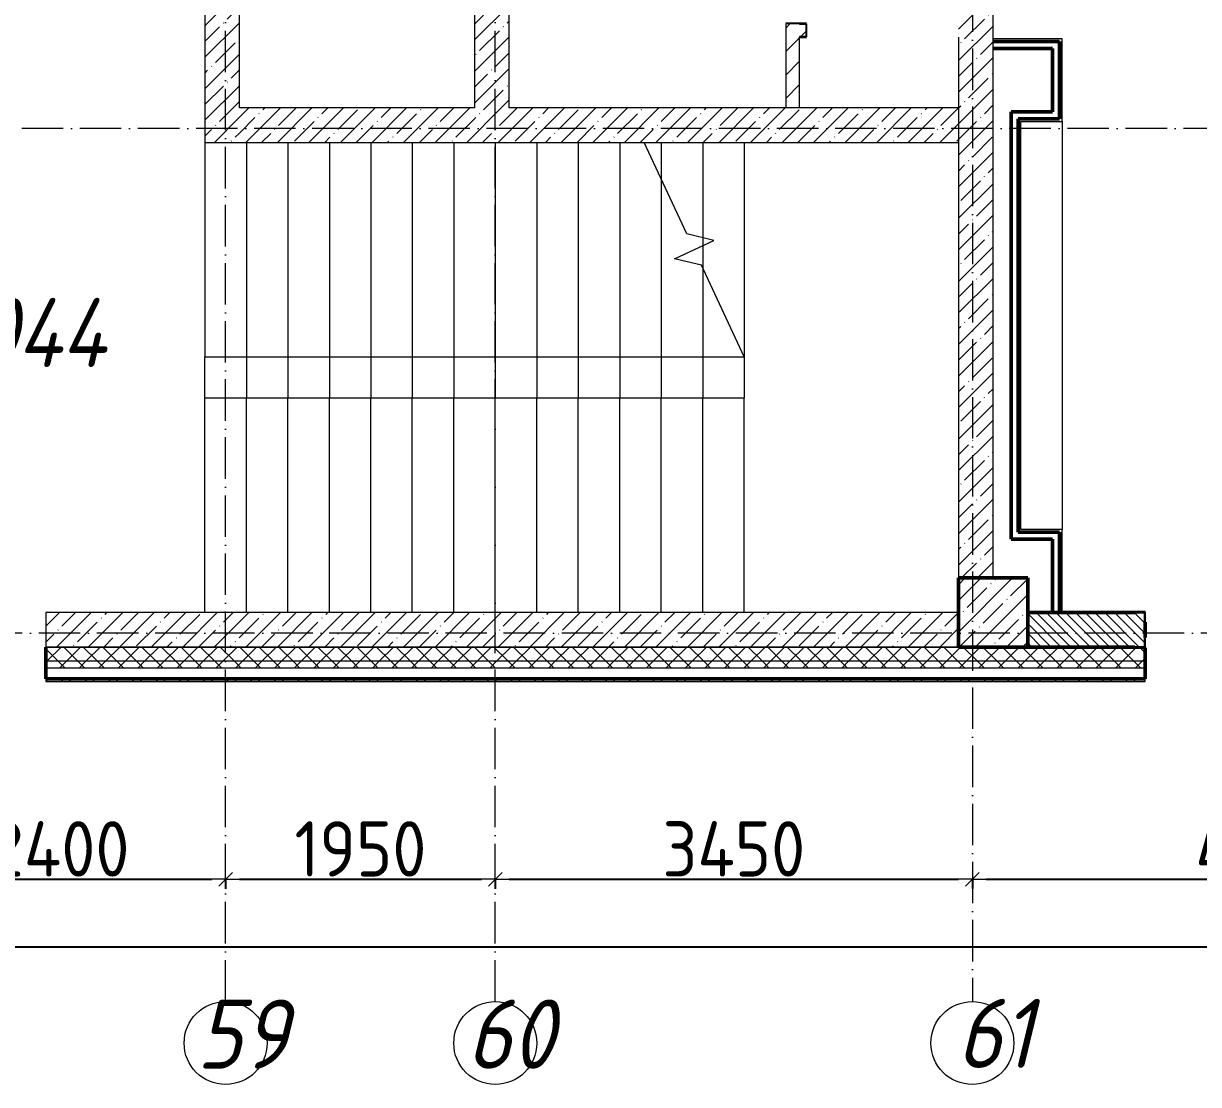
# Model space of a CAD drawing. Header units: millimetres. Extents: x -401725 to 250493, y 305116 to 802890.
# Drawn here: x 66647 to 75144, y 453933 to 461607 of the extents above; entities that cross this region are included whole.
import ezdxf

# ---------------------------------------------------------------- set-up
doc = ezdxf.new("R2010")
doc.units = ezdxf.units.MM
doc.linetypes.add('50_200_ШТРИХ_1Т_ш5_п1_п1_', pattern=[700, 500, -100, 0, -100])
for name, color, linetype, lineweight in [('A-____-____-DIMS', 7, 'Continuous', 9), ('A-FLOR-____-OTLN', 7, 'Continuous', 9), ('A-GENM-____-MCUT', 7, 'Continuous', 25), ('A-GENM-____-OTLN-1', 7, 'Continuous', 25), ('A-WALL-____-MCUT-1', 7, 'Continuous', 9), ('A-WALL-____-MCUT-2', 7, 'Continuous', 50), ('A-WALL-____-MCUT-3', 7, 'Continuous', 9), ('A-WALL-____-PATT-1', 7, 'Continuous', 9), ('A-WALL-FNSH-MCUT-1', 7, 'Continuous', 9), ('I-WALL-____-OTLN', 7, 'Continuous', 9), ('S-COLS-____-MCUT', 7, 'Continuous', 50), ('S-COLS-____-OTLN', 7, 'Continuous', 9), ('S-GRID-____-IDEN', 7, 'Continuous', 9), ('S-GRID-____-OTLN-1', 7, '50_200_ШТРИХ_1Т_ш5_п1_п1_', 9), ('S-STRS-____-MBND', 7, 'Continuous', 9), ('S-STRS-____-OTLN-1', 7, 'Continuous', 9), ('Марки помещений', 7, 'Continuous', 9)]:
    doc.layers.add(name, color=color, linetype=linetype, lineweight=lineweight)
doc.styles.add('ISOCPEUR_I', font='isocpeui.ttf', dxfattribs={"width": 0.9, "height": 2.5})
doc.styles.add('ISOCPEUR_I_3', font='isocpeui.ttf', dxfattribs={"width": 0.85, "height": 2.2})
doc.styles.add('СПДС', font='isocpeur.ttf', dxfattribs={"width": 0.9})
doc.dimstyles.new('Размера А3', dxfattribs={"dimtxt": 200, "dimasz": 100, "dimexe": 70, "dimexo": 100, "dimgap": 20, "dimtad": 1, "dimdec": 0, "dimrnd": 10, "dimzin": 0, "dimdsep": 46, "dimtxsty": 'СПДС', "dimblk": 'ARROWHEAD_6', "dimcen": 1, "dimclrd": 256, "dimclre": 256, "dimclrt": 256, "dimazin": 0, "dimtfac": 1, "dimtdec": 0, "dimtmove": 2, "dimatfit": 3, "dimfxl": 1, "dimtolj": 1, "dimtzin": 0, "dimarcsym": 0})
pattern_1 = [(45, (-15591.66, 459015.94), (-114.04925, 114.04925), []), (45, (-15477.61, 459015.94), (-114.04925, 114.04925), [201.612, -40.322, 3.353, -36.97])]
pattern_2 = [(45, (-15591.66, 459015.94), (-70.71068, 70.71068), []), (135, (-15591.66, 459015.94), (-70.71068, -70.71068), [])]
pattern_3 = [(45, (-15591.66, 459015.94), (-84.85281, 84.85281), [])]

# ---------------------------------------------------------------- blocks, each defined once
blk = doc.blocks.new('BSC_Колонна _Прямоугольная - 500х500-V136-АР1_План отверстий 2 этажа в осях 1-64_А-ГГ')
at = {"layer": 'S-COLS-____-OTLN'}
h = blk.add_hatch(dxfattribs=at)
h.set_pattern_fill('FP_166', color=256, style=0, pattern_type=2)
h.set_pattern_definition([(45, (-89250, 1668.96), (-114.04925, 114.04925), []), (45, (-89135.95, 1668.96), (-114.04925, 114.04925), [201.613, -40.323, 3.353, -36.97])])
h.paths.add_polyline_path([(-250, -250), (250, -250), (250, 250), (-250, 250)], flags=0)
at = {"layer": 'S-COLS-____-MCUT'}
for p, q in [((250, 250), (-250, 250)), ((-250, 250), (-250, -250)), ((250, -250), (250, 250)), ((-250, -250), (250, -250))]:
    blk.add_line(p, q, dxfattribs=at)
blk = doc.blocks.new('Фахверк_СКБ_Уголок - 250_2700-27497298-АР1_План отверстий 2 этажа в осях 1-64_А-ГГ')
at = {"layer": 'A-GENM-____-MCUT'}
for p, q in [((200, 181), (125, 181)), ((125, 181), (125, 106)), ((131, 106), (131, 175)), ((131, 175), (200, 175)), ((200, 175), (200, 181)), ((125, 106), (131, 106)), ((131, -6), (125, -6)), ((125, -6), (125, -81)), ((125, -81), (200, -81)), ((131, -75), (131, -6)), ((200, -75), (131, -75)), ((200, -81), (200, -75))]:
    blk.add_line(p, q, dxfattribs=at)
blk = doc.blocks.new('154_Фахверк_СКБ_Швеллер - Тип_100_3960_зеркало-V199-АР1_План отверстий 2 этажа в осях 1-64_А-ГГ')
at = {"layer": 'A-GENM-____-MCUT'}
for p, q in [((175, 50), (125, 50)), ((128, 47), (175, 47)), ((128, -47), (128, 47)), ((175, 47), (175, 50)), ((125, -50), (175, -50)), ((175, -47), (128, -47)), ((175, -50), (175, -47))]:
    blk.add_line(p, q, dxfattribs=at)
blk = doc.blocks.new('Ось сетки - Круг_Ø6_00__ISO-2_5_0_9K_-25732049-АР1_План отверстий 2 этажа в осях 1-64_А-ГГ')
at = {"layer": 'S-GRID-____-IDEN'}
blk.add_circle((0, 0), 3, dxfattribs=at)
blk = doc.blocks.new('ARROWHEAD_6')
at = {"color": 0, "linetype": 'Continuous'}
for p, q in [((0, 0), (-1, 0)), ((-0.5, -0.5), (0.5, 0.5))]:
    blk.add_line(p, q, dxfattribs=at)
blk = doc.blocks.new('*D4653')
at = {"layer": 'A-____-____-DIMS', "lineweight": -2, "transparency": 16777216}
for p, q in [((65708.3, 455423.5), (65708.3, 455347.4)), ((65808.3, 455417.4), (68008.3, 455417.4)), ((68108.3, 455423.5), (68108.3, 455347.4))]:
    blk.add_line(p, q, dxfattribs=at)
at = {"layer": 'Defpoints', "color": 0, "lineweight": 30, "transparency": 16777216}
for p in [(65708.3, 455523.5), (68108.3, 455523.5), (68108.3, 455417.4)]:
    blk.add_point(p, dxfattribs=at)
at = {"layer": 'A-____-____-DIMS', "lineweight": -2, "transparency": 16777216, "xscale": 100, "yscale": 100, "zscale": 100, "rotation": 180}
blk.add_blockref('ARROWHEAD_6', (65708.3, 455417.4), dxfattribs=at)
at = {"layer": 'A-____-____-DIMS', "lineweight": -2, "transparency": 16777216, "xscale": 100, "yscale": 100, "zscale": 100}
blk.add_blockref('ARROWHEAD_6', (68108.3, 455417.4), dxfattribs=at)
at = {"layer": 'A-____-____-DIMS', "transparency": 16777216, "insert": (66908.3, 455637.4), "char_height": 400, "attachment_point": 5, "style": 'СПДС'}
blk.add_mtext('\\A1;2400', dxfattribs=at)
blk = doc.blocks.new('*D4654')
at = {"layer": 'A-____-____-DIMS', "lineweight": -2, "transparency": 16777216}
for p, q in [((68108.3, 455423.5), (68108.3, 455347.4)), ((68208.3, 455417.4), (69958.3, 455417.4)), ((70058.3, 455423.5), (70058.3, 455347.4))]:
    blk.add_line(p, q, dxfattribs=at)
at = {"layer": 'Defpoints', "color": 0, "lineweight": 30, "transparency": 16777216}
for p in [(68108.3, 455523.5), (70058.3, 455523.5), (70058.3, 455417.4)]:
    blk.add_point(p, dxfattribs=at)
at = {"layer": 'A-____-____-DIMS', "lineweight": -2, "transparency": 16777216, "xscale": 100, "yscale": 100, "zscale": 100, "rotation": 180}
blk.add_blockref('ARROWHEAD_6', (68108.3, 455417.4), dxfattribs=at)
at = {"layer": 'A-____-____-DIMS', "lineweight": -2, "transparency": 16777216, "xscale": 100, "yscale": 100, "zscale": 100}
blk.add_blockref('ARROWHEAD_6', (70058.3, 455417.4), dxfattribs=at)
at = {"layer": 'A-____-____-DIMS', "transparency": 16777216, "insert": (69083.3, 455637.4), "char_height": 400, "attachment_point": 5, "style": 'СПДС'}
blk.add_mtext('\\A1;1950', dxfattribs=at)
blk = doc.blocks.new('*D4655')
at = {"layer": 'A-____-____-DIMS', "lineweight": -2, "transparency": 16777216}
for p, q in [((70058.3, 455423.5), (70058.3, 455347.4)), ((70158.3, 455417.4), (73408.3, 455417.4)), ((73508.3, 455423.5), (73508.3, 455347.4))]:
    blk.add_line(p, q, dxfattribs=at)
at = {"layer": 'Defpoints', "color": 0, "lineweight": 30, "transparency": 16777216}
for p in [(70058.3, 455523.5), (73508.3, 455523.5), (73508.3, 455417.4)]:
    blk.add_point(p, dxfattribs=at)
at = {"layer": 'A-____-____-DIMS', "lineweight": -2, "transparency": 16777216, "xscale": 100, "yscale": 100, "zscale": 100, "rotation": 180}
blk.add_blockref('ARROWHEAD_6', (70058.3, 455417.4), dxfattribs=at)
at = {"layer": 'A-____-____-DIMS', "lineweight": -2, "transparency": 16777216, "xscale": 100, "yscale": 100, "zscale": 100}
blk.add_blockref('ARROWHEAD_6', (73508.3, 455417.4), dxfattribs=at)
at = {"layer": 'A-____-____-DIMS', "transparency": 16777216, "insert": (71783.3, 455637.4), "char_height": 400, "attachment_point": 5, "style": 'СПДС'}
blk.add_mtext('\\A1;3450', dxfattribs=at)
blk = doc.blocks.new('*D4656')
at = {"layer": 'A-____-____-DIMS', "lineweight": -2, "transparency": 16777216}
for p, q in [((73508.3, 455423.5), (73508.3, 455347.4)), ((73608.3, 455417.4), (77658.3, 455417.4)), ((77758.3, 455423.5), (77758.3, 455347.4))]:
    blk.add_line(p, q, dxfattribs=at)
at = {"layer": 'Defpoints', "color": 0, "lineweight": 30, "transparency": 16777216}
for p in [(73508.3, 455523.5), (77758.3, 455523.5), (77758.3, 455417.4)]:
    blk.add_point(p, dxfattribs=at)
at = {"layer": 'A-____-____-DIMS', "lineweight": -2, "transparency": 16777216, "xscale": 100, "yscale": 100, "zscale": 100, "rotation": 180}
blk.add_blockref('ARROWHEAD_6', (73508.3, 455417.4), dxfattribs=at)
at = {"layer": 'A-____-____-DIMS', "lineweight": -2, "transparency": 16777216, "xscale": 100, "yscale": 100, "zscale": 100}
blk.add_blockref('ARROWHEAD_6', (77758.3, 455417.4), dxfattribs=at)
at = {"layer": 'A-____-____-DIMS', "transparency": 16777216, "insert": (75633.3, 455637.4), "char_height": 400, "attachment_point": 5, "style": 'СПДС'}
blk.add_mtext('\\A1;4250', dxfattribs=at)
blk = doc.blocks.new('*D4658')
at = {"layer": 'A-____-____-DIMS', "lineweight": -2, "transparency": 16777216}
for p, q in [((-17941.7, 454935.3), (-17941.7, 454859.2)), ((-17841.7, 454929.2), (85458.3, 454929.2)), ((85558.3, 454935.3), (85558.3, 454859.2))]:
    blk.add_line(p, q, dxfattribs=at)
at = {"layer": 'Defpoints', "color": 0, "lineweight": 30, "transparency": 16777216}
for p in [(-17941.7, 455035.3), (85558.3, 455035.3), (85558.3, 454929.2)]:
    blk.add_point(p, dxfattribs=at)
at = {"layer": 'A-____-____-DIMS', "lineweight": -2, "transparency": 16777216, "xscale": 100, "yscale": 100, "zscale": 100, "rotation": 180}
blk.add_blockref('ARROWHEAD_6', (-17941.7, 454929.2), dxfattribs=at)
at = {"layer": 'A-____-____-DIMS', "lineweight": -2, "transparency": 16777216, "xscale": 100, "yscale": 100, "zscale": 100}
blk.add_blockref('ARROWHEAD_6', (85558.3, 454929.2), dxfattribs=at)
at = {"layer": 'A-____-____-DIMS', "transparency": 16777216, "insert": (33808.3, 455149.2), "char_height": 400, "attachment_point": 5, "style": 'СПДС'}
blk.add_mtext('\\A1;103500', dxfattribs=at)
blk = doc.blocks.new('2этаж')
at = {"layer": 'S-GRID-____-OTLN-1', "color": 251, "ltscale": 0.6, "true_color": 0x636466}
for p, q in [((73508.3, 508896.9), (73508.3, 454533.3)), ((68108.3, 454533.3), (68108.3, 465551)), ((70058.3, 454533.3), (70058.3, 465551)), ((88359, 460847), (-20260.4, 460847)), ((88482.7, 457197), (-20260.4, 457197))]:
    blk.add_line(p, q, dxfattribs=at)
at = {"layer": 'S-GRID-____-IDEN', "char_height": 500, "attachment_point": 1, "style": 'ISOCPEUR_I'}
for s, insert, width in [('59', (67898.8, 454547.9), 404.05), ('60', (69848.8, 454547.9), 404.05), ('61', (73393.2, 454553.1), 346.329)]:
    blk.add_mtext(s, dxfattribs=dict(at, insert=insert, width=width))
at = {"layer": 'A-____-____-DIMS'}
for base, p1, p2, picture, middle in [((68108.3, 455417.4), (65708.3, 455523.5), (68108.3, 455523.5), '*D4653', (66908.3, 455637.4)), ((70058.3, 455417.4), (68108.3, 455523.5), (70058.3, 455523.5), '*D4654', (69083.3, 455637.4)), ((73508.3, 455417.4), (70058.3, 455523.5), (73508.3, 455523.5), '*D4655', (71783.3, 455637.4)), ((77758.3, 455417.4), (73508.3, 455523.5), (77758.3, 455523.5), '*D4656', (75633.3, 455637.4)), ((85558.3, 454929.2), (-17941.7, 455035.3), (85558.3, 455035.3), '*D4658', (33808.3, 455149.2))]:
    dim = blk.add_linear_dim(base=base, p1=p1, p2=p2, dimstyle='Размера А3', override={"dimtxt": 400}, dxfattribs=at)
    dim.commit()
    dim.dimension.update_dxf_attribs({"geometry": picture, "text_midpoint": middle})

msp = doc.modelspace()

# ---------------------------------------------------------------- hatches: boundary and pattern name
at = {"layer": 'A-WALL-____-PATT-1'}
h = msp.add_hatch(dxfattribs=at)
h.set_pattern_fill('FP_25', color=256, style=0, pattern_type=2)
h.set_pattern_definition(pattern_1)
h.paths.add_polyline_path([(68208.3366, 460746.983), (68208.3366, 465096.983), (67958.3366, 465096.983), (67958.3366, 460746.983)], flags=0)
h = msp.add_hatch(dxfattribs=at)
h.set_pattern_fill('FP_25', color=256, style=0, pattern_type=2)
h.set_pattern_definition(pattern_1)
h.paths.add_polyline_path([(73408.3366, 460871.983), (73658.3366, 460871.983), (73658.3366, 465096.983), (73408.3366, 465096.983), (73408.3366, 461471.8375)], flags=0)
h = msp.add_hatch(dxfattribs=at)
h.set_pattern_fill('FP_25', color=256, style=0, pattern_type=2)
h.set_pattern_definition(pattern_1)
h.paths.add_polyline_path([(70158.3366, 460996.983), (70158.3366, 462046.983), (69908.3366, 462046.983), (69908.3366, 460996.983)], flags=0)
h.paths.add_polyline_path([(69908.3366, 463396.983), (70158.3366, 463396.983), (70158.3366, 463696.983), (69908.3366, 463696.983)], flags=0)
h = msp.add_hatch(dxfattribs=at)
h.set_pattern_fill('FP_4', color=256, style=0, pattern_type=2)
h.set_pattern_definition(pattern_3)
h.paths.add_polyline_path([(72158.3366, 460996.983), (72258.3366, 460996.983), (72258.3366, 461606.983), (72158.3366, 461606.983), (72158.3366, 461506.983)], flags=0)
h = msp.add_hatch(dxfattribs=at)
h.set_pattern_fill('FP_4', color=256, style=0, pattern_type=2)
h.set_pattern_definition(pattern_3)
h.paths.add_polyline_path([(72258.3366, 461509.983), (72305.3366, 461509.983), (72305.3366, 461603.983), (72258.3366, 461603.983), (72258.3366, 461556.983)], flags=0)
h = msp.add_hatch(dxfattribs=at)
h.set_pattern_fill('FP_25', color=256, style=0, pattern_type=2)
h.set_pattern_definition(pattern_1)
h.paths.add_polyline_path([(73408.3366, 460746.983), (73408.3366, 460996.983), (68208.3366, 460996.983), (68208.3366, 460746.983), (72767.8614, 460746.983)], flags=0)
h = msp.add_hatch(dxfattribs=at)
h.set_pattern_fill('FP_25', color=256, style=0, pattern_type=2)
h.set_pattern_definition(pattern_1)
h.paths.add_polyline_path([(73658.3366, 457596.983), (73658.3366, 460871.983), (73408.3366, 460871.983), (73408.3366, 457596.983), (73651.5936, 457596.983)], flags=0)
h = msp.add_hatch(dxfattribs=at)
h.set_pattern_fill('FP_25', color=256, style=0, pattern_type=2)
h.set_pattern_definition(pattern_1)
h.paths.add_polyline_path([(73408.3366, 457096.983), (73408.3366, 457346.983), (66808.3366, 457346.983), (66808.3366, 457096.983), (72767.8614, 457096.983)], flags=0)
h = msp.add_hatch(dxfattribs=at)
h.set_pattern_fill('FP_6', color=256, style=0, pattern_type=2)
h.set_pattern_definition([(135, (-15591.663, 459015.94), (-35.35534, -35.35534), [])])
h.paths.add_polyline_path([(76633.3366, 457096.983), (77658.3366, 457096.983), (77658.3366, 457346.983), (76564.3366, 457346.983), (76564.3366, 457277.983), (76558.3366, 457277.983), (76558.3366, 457165.983), (76564.3366, 457165.983), (76564.3366, 457096.983)], flags=0)
h.paths.add_polyline_path([(74752.3366, 457096.983), (74752.3366, 457165.983), (74758.3366, 457165.983), (74758.3366, 457277.983), (74752.3366, 457277.983), (74752.3366, 457346.983), (73908.3366, 457346.983), (73908.3366, 457096.983), (74683.3366, 457096.983)], flags=0)
h = msp.add_hatch(dxfattribs=at)
h.set_pattern_fill('FP_1', color=256, style=0, pattern_type=2)
h.set_pattern_definition(pattern_2)
h.paths.add_polyline_path([(85658.3366, 456996.983), (85658.3366, 457096.983), (76633.3366, 457096.983), (76633.3366, 457090.983), (76558.3366, 457090.983), (76558.3366, 456996.983), (85158.3366, 456996.983)], flags=0)
h.paths.add_polyline_path([(74758.3366, 456996.983), (74758.3366, 457090.983), (74683.3366, 457090.983), (74683.3366, 457096.983), (66808.3366, 457096.983), (66808.3366, 456996.983), (74535.3257, 456996.983)], flags=0)
h.paths.add_polyline_path([(65308.3366, 456996.983), (65808.3366, 456996.983), (65808.3366, 457096.983), (64683.3366, 457096.983), (64683.3366, 457090.983), (64608.3366, 457090.983), (64608.3366, 456996.983), (64683.3366, 456996.983)], flags=0)
h.paths.add_polyline_path([(55408.3366, 456996.983), (56808.3366, 456996.983), (56808.3366, 457096.983), (55483.3366, 457096.983), (55483.3366, 457090.983), (55408.3366, 457090.983)], flags=0)
h.paths.add_polyline_path([(53258.3366, 456996.983), (53608.3366, 456996.983), (53608.3366, 457090.983), (53533.3366, 457090.983), (53533.3366, 457096.983), (52483.3366, 457096.983), (52483.3366, 457090.983), (52408.3366, 457090.983), (52408.3366, 456996.983), (52758.3366, 456996.983)], flags=0)
h.paths.add_polyline_path([(50608.0335, 456996.983), (50608.0335, 457090.983), (50533.3366, 457090.983), (50533.3366, 457096.983), (49483.3366, 457096.983), (49483.3366, 457090.983), (49408.3366, 457090.983), (49408.3366, 456996.983), (49790.8257, 456996.983)], flags=0)
h.paths.add_polyline_path([(47608.3366, 456996.983), (47608.3366, 457090.983), (47533.3366, 457090.983), (47533.3366, 457096.983), (46483.3366, 457096.983), (46483.3366, 457090.983), (46408.3366, 457090.983), (46408.3366, 456996.983), (47139.6293, 456996.983)], flags=0)
h.paths.add_polyline_path([(43758.3366, 456996.983), (44608.3366, 456996.983), (44608.3366, 457090.983), (44533.3366, 457090.983), (44533.3366, 457096.983), (43483.3366, 457096.983), (43483.3366, 457090.983), (43408.3366, 457090.983), (43408.3262, 456996.983), (43604.7007, 456996.983)], flags=0)
h.paths.add_polyline_path([(38302.3078, 456996.983), (38608.3262, 456996.983), (38608.3262, 457090.983), (38533.3366, 457090.983), (38533.3366, 457096.983), (37483.3366, 457096.983), (37483.3366, 457090.983), (37408.3366, 457090.983), (37408.3314, 456996.983), (38258.3366, 456996.983)], flags=0)
h.paths.add_polyline_path([(34408.3366, 456996.983), (35608.3314, 456996.983), (35608.3314, 457090.983), (35533.3366, 457090.983), (35533.3366, 457096.983), (34483.3366, 457096.983), (34483.3366, 457090.983), (34408.3366, 457090.983)], flags=0)
h.paths.add_polyline_path([(32116.1828, 456996.983), (32608.3366, 456996.983), (32608.3366, 457090.983), (32533.3366, 457090.983), (32533.3366, 457096.983), (31483.3366, 457096.983), (31483.3366, 457090.983), (31408.3366, 457090.983), (31408.3366, 456996.983), (31483.3366, 456996.983)], flags=0)
h.paths.add_polyline_path([(29464.9864, 456996.983), (29608.3366, 456996.983), (29608.3366, 457090.983), (29533.3366, 457090.983), (29533.3366, 457096.983), (28483.3366, 457096.983), (28483.3366, 457090.983), (28408.3366, 457090.983), (28408.3366, 456996.983), (29258.3366, 456996.983)], flags=0)
h.paths.add_polyline_path([(26608.3366, 456996.983), (26608.3366, 457090.983), (26533.3366, 457090.983), (26533.3366, 457096.983), (25483.3366, 457096.983), (25483.3366, 457090.983), (25408.3366, 457090.983), (25408.3366, 456996.983), (26533.3366, 456996.983)], flags=0)
h.paths.add_polyline_path([(23608.3366, 456996.983), (23608.3366, 457090.983), (23533.3366, 457091.6258), (23533.3366, 457096.983), (22208.3366, 457096.983), (22208.3366, 456996.983), (23602.3366, 456996.983)], flags=0)
h.paths.add_polyline_path([(19208.3366, 456996.983), (20408.3366, 456996.983), (20408.3366, 457090.983), (20333.3366, 457090.983), (20333.3366, 457096.983), (19208.3366, 457096.983)], flags=0)
h.paths.add_polyline_path([(17402.3366, 456996.983), (17408.3366, 456996.983), (17408.3366, 457090.983), (17333.3366, 457090.983), (17333.3366, 457096.983), (16283.3366, 457096.983), (16283.3366, 457090.983), (16208.3366, 457090.983), (16209.0042, 456996.983), (17333.3366, 456996.983)], flags=0)
h.paths.add_polyline_path([(14333.3366, 456996.983), (14408.3366, 456996.983), (14408.3366, 457090.983), (14333.3366, 457090.983), (14333.3366, 457096.983), (13208.3366, 457096.983), (13208.3366, 456996.983), (13708.3366, 456996.983)], flags=0)
h.paths.add_polyline_path([(10708.3366, 456996.983), (11408.3366, 456996.983), (11408.3366, 457090.983), (11333.3366, 457090.983), (11333.3366, 457096.983), (10208.3366, 457096.983), (10208.3366, 456996.983)], flags=0)
h.paths.add_polyline_path([(8408.3366, 456996.983), (8408.3366, 457090.983), (8333.3366, 457090.983), (8333.3366, 457096.983), (7283.3366, 457096.983), (7283.3366, 457090.983), (7208.3366, 457090.983), (7208.3366, 456996.983), (7371.6828, 456996.983)], flags=0)
h.paths.add_polyline_path([(5333.3366, 456996.983), (5408.3366, 456996.983), (5408.3366, 457090.983), (5333.3366, 457090.983), (5333.3366, 457096.983), (4208.3366, 457096.983), (4208.3366, 456996.983), (4720.4864, 456996.983)], flags=0)
h.paths.add_polyline_path([(1208.3366, 456996.983), (2408.3366, 456996.983), (2408.3366, 457090.983), (2333.3366, 457090.983), (2333.3366, 457096.983), (1208.3366, 457096.983)], flags=0)
h.paths.add_polyline_path([(-591.6634, 456996.983), (-591.6634, 457090.983), (-666.6634, 457090.983), (-666.6634, 457096.983), (-1716.6634, 457096.983), (-1716.6634, 457090.983), (-1791.6634, 457090.983), (-1791.6634, 456996.983), (-691.6634, 456996.983)], flags=0)
h.paths.add_polyline_path([(-2791.6634, 456996.983), (-2791.6634, 457090.983), (-2866.6634, 457090.983), (-2866.6634, 457096.983), (-8116.6634, 457096.983), (-8116.6634, 457090.983), (-8191.6634, 457090.983), (-8191.6634, 456996.983), (-3233.1029, 456996.983)], flags=0)
h.paths.add_polyline_path([(-10291.6634, 456996.983), (-9191.6634, 456996.983), (-9191.6634, 457090.983), (-9266.6634, 457090.983), (-9266.6634, 457096.983), (-18041.6634, 457096.983), (-18041.6634, 456996.983), (-10302.9601, 456996.983)], flags=0)
h = msp.add_hatch(dxfattribs=at)
h.set_pattern_fill('FP_1', color=256, style=0, pattern_type=2)
h.set_pattern_definition(pattern_2)
h.paths.add_polyline_path([(85658.3366, 456946.983), (85758.3366, 456946.983), (85758.3366, 456996.983), (76558.3366, 456996.983), (76558.3366, 456946.983), (85140.1114, 456946.983)], flags=0)
h.paths.add_polyline_path([(73651.5936, 456946.983), (74758.3366, 456946.983), (74758.3366, 456996.983), (66808.3366, 456996.983), (66808.3366, 456946.983), (72767.8614, 456946.983)], flags=0)
h.paths.add_polyline_path([(64608.3366, 456946.983), (65808.3366, 456946.983), (65808.3366, 456996.983), (64608.3366, 456996.983)], flags=0)
h.paths.add_polyline_path([(56808.3366, 456946.983), (56808.3366, 456996.983), (55408.3366, 456996.983), (55408.3366, 456946.983), (55976.9507, 456946.983)], flags=0)
h.paths.add_polyline_path([(53608.3366, 456946.983), (53608.3366, 456996.983), (52408.3366, 456996.983), (52408.3366, 456946.983), (53325.7543, 456946.983)], flags=0)
h.paths.add_polyline_path([(49790.8257, 456946.983), (50608.0335, 456946.983), (50608.0335, 456996.983), (49408.3366, 456996.983), (49408.3366, 456946.983)], flags=0)
h.paths.add_polyline_path([(47608.3366, 456946.983), (47608.3366, 456996.983), (46408.3366, 456996.983), (46408.3366, 456946.983), (47139.6293, 456946.983)], flags=0)
h.paths.add_polyline_path([(44488.4328, 456946.983), (44608.3366, 456946.983), (44608.3366, 456996.983), (43408.3262, 456996.983), (43408.3262, 456946.983), (43604.7007, 456946.983)], flags=0)
h.paths.add_polyline_path([(38608.3262, 456946.983), (38608.3262, 456996.983), (37408.3314, 456996.983), (37408.3314, 456946.983), (38302.3078, 456946.983)], flags=0)
h.paths.add_polyline_path([(35608.3314, 456946.983), (35608.3314, 456996.983), (34408.3366, 456996.983), (34408.3366, 456946.983), (34767.3792, 456946.983)], flags=0)
h.paths.add_polyline_path([(31408.3366, 456946.983), (32608.3366, 456946.983), (32608.3366, 456996.983), (31408.3366, 456996.983)], flags=0)
h.paths.add_polyline_path([(29464.9864, 456946.983), (29608.3366, 456946.983), (29608.3366, 456996.983), (28408.3366, 456996.983), (28408.3366, 456946.983), (28581.2542, 456946.983)], flags=0)
h.paths.add_polyline_path([(26608.3366, 456946.983), (26608.3366, 456996.983), (25408.3366, 456996.983), (25408.3366, 456946.983), (25930.0578, 456946.983)], flags=0)
h.paths.add_polyline_path([(23278.8614, 456946.983), (23608.3366, 456946.983), (23608.3366, 456996.983), (22208.3366, 456996.983), (22208.3366, 456946.983), (22395.1292, 456946.983)], flags=0)
h.paths.add_polyline_path([(20408.3366, 456946.983), (20408.3366, 456996.983), (19208.3366, 456996.983), (19208.3366, 456946.983), (19743.9328, 456946.983)], flags=0)
h.paths.add_polyline_path([(17408.3366, 456946.983), (17408.3366, 456996.983), (16208.3366, 456996.983), (16209.0042, 456946.983)], flags=0)
h.paths.add_polyline_path([(14408.3366, 456946.983), (14408.3366, 456996.983), (13208.3366, 456996.983), (13208.3366, 456946.983)], flags=0)
h.paths.add_polyline_path([(10208.3366, 456946.983), (11408.3366, 456946.983), (11408.3366, 456996.983), (10208.3366, 456996.983)], flags=0)
h.paths.add_polyline_path([(8408.3366, 456946.983), (8408.3366, 456996.983), (7208.3366, 456996.983), (7208.3366, 456946.983), (7371.6828, 456946.983)], flags=0)
h.paths.add_polyline_path([(5408.3366, 456946.983), (5408.3366, 456996.983), (4208.3366, 456996.983), (4208.3366, 456946.983), (4720.4864, 456946.983)], flags=0)
h.paths.add_polyline_path([(2408.3366, 456946.983), (2408.3366, 456996.983), (1208.3366, 456996.983), (1208.3366, 456946.983), (2069.2899, 456946.983)], flags=0)
h.paths.add_polyline_path([(-591.6634, 456946.983), (-591.6634, 456996.983), (-1791.6634, 456996.983), (-1791.6634, 456946.983), (-1465.6387, 456946.983)], flags=0)
h.paths.add_polyline_path([(-2791.6634, 456946.983), (-2791.6634, 456996.983), (-8191.6634, 456996.983), (-8191.6634, 456946.983), (-3233.1029, 456946.983)], flags=0)
h.paths.add_polyline_path([(-9191.6634, 456946.983), (-9191.6634, 456996.983), (-18141.6634, 456996.983), (-18141.6634, 456946.983), (-10302.9601, 456946.983)], flags=0)
h = msp.add_hatch(dxfattribs=at)
h.set_pattern_fill('FP_3', color=256, style=0, pattern_type=2)
h.set_pattern_definition([(45, (-15591.66, 459015.94), (-85.53659, 85.53659), []), (45, (-15534.64, 459015.94), (-85.53659, 85.53659), [])])
h.paths.add_polyline_path([(85888.3366, 456846.983), (85888.3366, 456866.983), (76558.3366, 456866.983), (76558.3366, 456846.983), (85140.1114, 456846.983)], flags=0)
h.paths.add_polyline_path([(74758.3366, 456846.983), (74758.3366, 456866.983), (66808.3366, 456866.983), (66808.3366, 456846.983), (74535.3257, 456846.983)], flags=0)
h.paths.add_polyline_path([(64608.3366, 456846.983), (65808.3366, 456846.983), (65808.3366, 456866.983), (64608.3366, 456866.983)], flags=0)
h.paths.add_polyline_path([(56808.3366, 456846.983), (56808.3366, 456866.983), (56293.3366, 456866.983), (56293.3366, 456846.983)], flags=0)

# ---------------------------------------------------------------- linework, layer by layer
msp.add_line((72258.3366, 461606.983), (72158.3366, 461606.983))
at = {"layer": 'A-FLOR-____-OTLN'}
msp.add_line((67958.3366, 457346.983), (67958.3366, 459196.983), dxfattribs=at)
at = {"layer": 'A-WALL-____-MCUT-1'}
for p, q in [((73658.3366, 457596.983), (73658.3366, 465096.983)), ((68208.3366, 460996.983), (68208.3366, 464996.983)), ((67958.3366, 464846.983), (67958.3366, 460746.983)), ((69908.3366, 462046.983), (69908.3366, 460996.983)), ((70158.3366, 460996.983), (70158.3366, 462046.983)), ((73408.3366, 461506.983), (73408.3366, 457596.983)), ((69908.3366, 460996.983), (68208.3366, 460996.983)), ((73408.3366, 460996.983), (70158.3366, 460996.983)), ((67958.3366, 460746.983), (73408.3366, 460746.983)), ((73408.3366, 457346.983), (66808.3366, 457346.983)), ((66808.3366, 457346.983), (66808.3366, 457096.983)), ((73408.3366, 457096.983), (66808.3366, 457096.983)), ((66808.3366, 457096.983), (73408.3366, 457096.983))]:
    msp.add_line(p, q, dxfattribs=at)
at = {"layer": 'A-WALL-____-MCUT-2'}
for p, q in [((74138.3366, 461476.983), (73658.3366, 461476.983)), ((74138.3366, 460916.983), (74138.3366, 461476.983)), ((73658.3366, 461426.983), (74088.3366, 461426.983)), ((74088.3366, 461426.983), (74088.3366, 460966.983)), ((74088.3366, 460966.983), (73788.3366, 460966.983)), ((73788.3366, 460966.983), (73788.3366, 457876.983)), ((74138.3366, 460916.983), (73838.3366, 460916.983)), ((73838.3366, 457926.983), (73838.3366, 460916.983)), ((74138.3366, 457926.983), (73838.3366, 457926.983)), ((74138.3366, 457346.983), (74138.3366, 457926.983)), ((73788.3366, 457876.983), (74088.3366, 457876.983)), ((74088.3366, 457876.983), (74088.3366, 457346.983)), ((74683.3366, 457346.983), (73908.3366, 457346.983)), ((74088.3366, 457346.983), (74138.3366, 457346.983)), ((74758.3366, 457165.983), (74758.3366, 457277.983)), ((66808.3366, 457096.983), (66808.3366, 456866.983)), ((73908.3366, 457096.983), (74683.3366, 457096.983)), ((74758.3366, 456866.983), (74758.3366, 457090.983)), ((66808.3366, 456866.983), (74758.3366, 456866.983))]:
    msp.add_line(p, q, dxfattribs=at)
at = {"layer": 'A-WALL-____-MCUT-3'}
for p, q in [((66808.3366, 456996.983), (74758.3366, 456996.983)), ((66808.3366, 456946.983), (74758.3366, 456946.983))]:
    msp.add_line(p, q, dxfattribs=at)
at = {"layer": 'A-WALL-FNSH-MCUT-1'}
for p, q in [((72158.3366, 461606.983), (72158.3366, 460996.983)), ((72258.3366, 460996.983), (72258.3366, 461506.983)), ((74158.3366, 461496.983), (73658.3366, 461496.983)), ((74158.3366, 460896.983), (74158.3366, 461496.983)), ((73858.3366, 460896.983), (74158.3366, 460896.983)), ((73858.3366, 457946.983), (73858.3366, 460896.983)), ((74158.3366, 457946.983), (73858.3366, 457946.983)), ((74158.3366, 457346.983), (74158.3366, 457946.983)), ((74138.3366, 457346.983), (74158.3366, 457346.983)), ((74758.3366, 456866.983), (66808.3366, 456866.983)), ((66808.3366, 456866.983), (66808.3366, 456846.983)), ((66808.3366, 456846.983), (74758.3366, 456846.983)), ((74758.3366, 456846.983), (74758.3366, 456866.983))]:
    msp.add_line(p, q, dxfattribs=at)
at = {"layer": 'I-WALL-____-OTLN'}
for p, q in [((74157.8366, 460896.983), (74157.8366, 457946.983)), ((74158.3366, 460896.983), (74158.3366, 457946.983))]:
    msp.add_line(p, q, dxfattribs=at)
at = {"layer": 'S-STRS-____-MBND'}
for p, q in [((71444.1209, 460085.2714), (71135.5598, 460746.983)), ((71355.3376, 459905.9489), (71638.5588, 460038.0171)), ((71638.5588, 460038.0171), (71444.1209, 460085.2714)), ((71549.7755, 459858.6945), (71355.3376, 459905.9489)), ((71858.3366, 459196.983), (71549.7755, 459858.6945))]:
    msp.add_line(p, q, dxfattribs=at)
at = {"layer": 'S-STRS-____-OTLN-1'}
for p, q in [((67958.3366, 460746.983), (67958.3366, 459196.983)), ((67958.3366, 460746.983), (67958.3366, 459196.983)), ((68258.3366, 460746.983), (68258.3366, 459196.983)), ((68258.3366, 460746.983), (68258.3366, 459196.983)), ((68558.3366, 460746.983), (68558.3366, 459196.983)), ((68558.3366, 460746.983), (68558.3366, 459196.983)), ((68858.3366, 460746.983), (68858.3366, 459196.983)), ((68858.3366, 460746.983), (68858.3366, 459196.983)), ((69158.3366, 460746.983), (69158.3366, 459196.983)), ((69158.3366, 460746.983), (69158.3366, 459196.983)), ((69458.3366, 460746.983), (69458.3366, 459196.983)), ((69458.3366, 460746.983), (69458.3366, 459196.983)), ((69758.3366, 460746.983), (69758.3366, 459196.983)), ((69758.3366, 460746.983), (69758.3366, 459196.983)), ((70058.3366, 460746.983), (70058.3366, 459196.983)), ((70058.3366, 460746.983), (70058.3366, 459196.983)), ((70358.3366, 460746.983), (70358.3366, 459196.983)), ((70358.3366, 460746.983), (70358.3366, 459196.983)), ((70658.3366, 460746.983), (70658.3366, 459196.983)), ((70658.3366, 460746.983), (70658.3366, 459196.983)), ((70958.3366, 460746.983), (70958.3366, 459196.983)), ((70958.3366, 460746.983), (70958.3366, 459196.983)), ((71258.3366, 460746.983), (71258.3366, 460483.6871)), ((71258.3366, 460746.983), (71258.3366, 460483.6871)), ((71558.3366, 460746.983), (71558.3366, 460057.5135)), ((71558.3366, 460746.983), (71558.3366, 460057.5135)), ((71858.3366, 460746.983), (71858.3366, 458896.983)), ((71858.3366, 460746.983), (71858.3366, 458896.983)), ((71258.3366, 460483.6871), (71258.3366, 459196.983)), ((71258.3366, 460483.6871), (71258.3366, 459196.983)), ((71558.3366, 460057.5135), (71558.3366, 460000.6089)), ((71558.3366, 460057.5135), (71558.3366, 460000.6089)), ((71558.3366, 460000.6089), (71558.3366, 459840.335)), ((71558.3366, 460000.6089), (71558.3366, 459840.335)), ((71558.3366, 459840.335), (71558.3366, 459196.983)), ((71558.3366, 459840.335), (71558.3366, 459196.983)), ((67958.3366, 459196.983), (68258.3366, 459196.983)), ((68258.3366, 459196.983), (68258.3366, 458896.983)), ((68258.3366, 459196.983), (68258.3366, 458896.983)), ((68258.3366, 459196.983), (68558.3366, 459196.983)), ((68558.3366, 459196.983), (68558.3366, 458896.983)), ((68558.3366, 459196.983), (68558.3366, 458896.983)), ((68558.3366, 459196.983), (68858.3366, 459196.983)), ((68858.3366, 459196.983), (68858.3366, 458896.983)), ((68858.3366, 459196.983), (68858.3366, 458896.983)), ((68858.3366, 459196.983), (69158.3366, 459196.983)), ((69158.3366, 459196.983), (69158.3366, 458896.983)), ((69158.3366, 459196.983), (69158.3366, 458896.983)), ((69158.3366, 459196.983), (69458.3366, 459196.983)), ((69458.3366, 459196.983), (69458.3366, 458896.983)), ((69458.3366, 459196.983), (69458.3366, 458896.983)), ((69458.3366, 459196.983), (69758.3366, 459196.983)), ((69758.3366, 459196.983), (69758.3366, 458896.983)), ((69758.3366, 459196.983), (69758.3366, 458896.983)), ((69758.3366, 459196.983), (70058.3366, 459196.983)), ((70058.3366, 459196.983), (70058.3366, 458896.983)), ((70058.3366, 459196.983), (70058.3366, 458896.983)), ((70058.3366, 459196.983), (70358.3366, 459196.983)), ((70358.3366, 459196.983), (70358.3366, 458896.983)), ((70358.3366, 459196.983), (70358.3366, 458896.983)), ((70358.3366, 459196.983), (70658.3366, 459196.983)), ((70658.3366, 459196.983), (70658.3366, 458896.983)), ((70658.3366, 459196.983), (70658.3366, 458896.983)), ((70658.3366, 459196.983), (70958.3366, 459196.983)), ((70958.3366, 459196.983), (70958.3366, 458896.983)), ((70958.3366, 459196.983), (70958.3366, 458896.983)), ((70958.3366, 459196.983), (71258.3366, 459196.983)), ((71258.3366, 459196.983), (71258.3366, 458896.983)), ((71258.3366, 459196.983), (71258.3366, 458896.983)), ((71258.3366, 459196.983), (71558.3366, 459196.983)), ((71558.3366, 459196.983), (71558.3366, 458896.983)), ((71558.3366, 459196.983), (71558.3366, 458896.983)), ((71558.3366, 459196.983), (71858.3366, 459196.983)), ((67958.3366, 457346.983), (67958.3366, 458896.983)), ((68258.3366, 458896.983), (67958.3366, 458896.983)), ((68558.3366, 458896.983), (68258.3366, 458896.983)), ((68258.3366, 457346.983), (68258.3366, 458896.983)), ((68258.3366, 457346.983), (68258.3366, 458896.983)), ((68858.3366, 458896.983), (68558.3366, 458896.983)), ((68558.3366, 457346.983), (68558.3366, 458896.983)), ((68558.3366, 457346.983), (68558.3366, 458896.983)), ((69158.3366, 458896.983), (68858.3366, 458896.983)), ((68858.3366, 457346.983), (68858.3366, 458896.983)), ((68858.3366, 457346.983), (68858.3366, 458896.983)), ((69458.3366, 458896.983), (69158.3366, 458896.983)), ((69158.3366, 457346.983), (69158.3366, 458896.983)), ((69158.3366, 457346.983), (69158.3366, 458896.983)), ((69758.3366, 458896.983), (69458.3366, 458896.983)), ((69458.3366, 457346.983), (69458.3366, 458896.983)), ((69458.3366, 457346.983), (69458.3366, 458896.983)), ((70058.3366, 458896.983), (69758.3366, 458896.983)), ((69758.3366, 457346.983), (69758.3366, 458896.983)), ((69758.3366, 457346.983), (69758.3366, 458896.983)), ((70358.3366, 458896.983), (70058.3366, 458896.983)), ((70058.3366, 457346.983), (70058.3366, 458896.983)), ((70058.3366, 457346.983), (70058.3366, 458896.983)), ((70658.3366, 458896.983), (70358.3366, 458896.983)), ((70358.3366, 457346.983), (70358.3366, 458896.983)), ((70358.3366, 457346.983), (70358.3366, 458896.983)), ((70958.3366, 458896.983), (70658.3366, 458896.983)), ((70658.3366, 457346.983), (70658.3366, 458896.983)), ((70658.3366, 457346.983), (70658.3366, 458896.983)), ((71258.3366, 458896.983), (70958.3366, 458896.983)), ((70958.3366, 457346.983), (70958.3366, 458896.983)), ((70958.3366, 457346.983), (70958.3366, 458896.983)), ((71558.3366, 458896.983), (71258.3366, 458896.983)), ((71258.3366, 457346.983), (71258.3366, 458896.983)), ((71258.3366, 457346.983), (71258.3366, 458896.983)), ((71858.3366, 458896.983), (71558.3366, 458896.983)), ((71558.3366, 457346.983), (71558.3366, 458896.983)), ((71558.3366, 457346.983), (71558.3366, 458896.983)), ((71858.3366, 457346.983), (71858.3366, 458896.983)), ((71858.3366, 457346.983), (71858.3366, 458896.983))]:
    msp.add_line(p, q, dxfattribs=at)

# ---------------------------------------------------------------- block references
at = {"color": 18, "true_color": 0x000000}
msp.add_blockref('2этаж', (0, 0), dxfattribs=at)
at = {"layer": 'A-GENM-____-OTLN-1', "rotation": 180}
for name, p in [('154_Фахверк_СКБ_Швеллер - Тип_100_3960_зеркало-V199-АР1_План отверстий 2 этажа в осях 1-64_А-ГГ', (72433.3366, 461556.983)), ('Фахверк_СКБ_Уголок - 250_2700-27497298-АР1_План отверстий 2 этажа в осях 1-64_А-ГГ', (74883.3366, 457271.983))]:
    msp.add_blockref(name, p, dxfattribs=at)
at = {"layer": 'S-COLS-____-OTLN'}
msp.add_blockref('BSC_Колонна _Прямоугольная - 500х500-V136-АР1_План отверстий 2 этажа в осях 1-64_А-ГГ', (73658.3366, 457346.983), dxfattribs=at)
at = {"layer": 'S-GRID-____-IDEN', "xscale": 99.99999999999993, "yscale": 99.99999999999993, "zscale": 99.99999999999993}
for p in [(68108.3366, 454233.3346), (70058.3366, 454233.3346)]:
    msp.add_blockref('Ось сетки - Круг_Ø6_00__ISO-2_5_0_9K_-25732049-АР1_План отверстий 2 этажа в осях 1-64_А-ГГ', p, dxfattribs=at)
at = {"layer": 'S-GRID-____-IDEN', "xscale": 99.99999999999993, "yscale": 99.99999999999993, "zscale": 99.99999999999993, "rotation": 180}
msp.add_blockref('Ось сетки - Круг_Ø6_00__ISO-2_5_0_9K_-25732049-АР1_План отверстий 2 этажа в осях 1-64_А-ГГ', (73508.3366, 454233.3346), dxfattribs=at)

# ---------------------------------------------------------------- texts
at = {"layer": 'Марки помещений', "insert": (65894.0418, 459621.662), "char_height": 500, "width": 849.78875, "attachment_point": 1, "style": 'ISOCPEUR_I_3'}
msp.add_mtext('2.044', dxfattribs=at)

doc.saveas('drawing.dxf')
